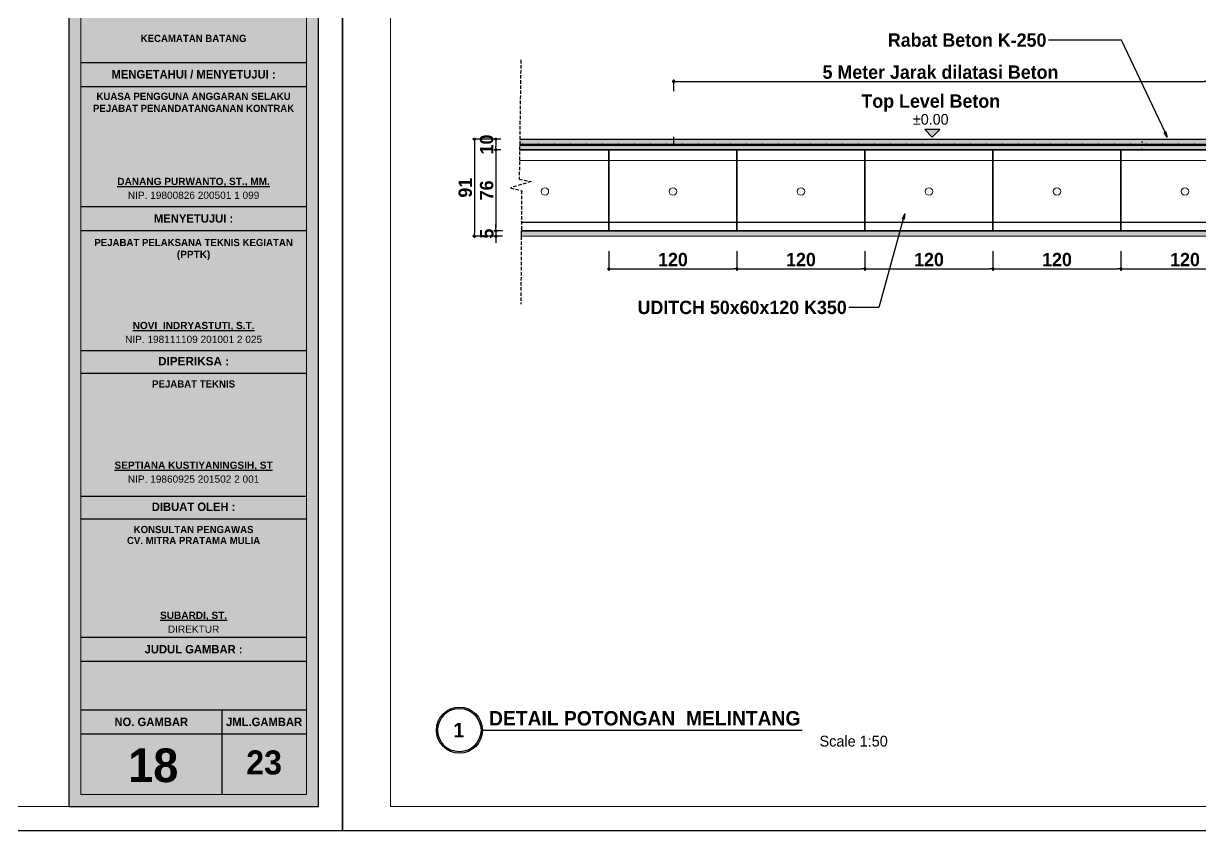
# Model space of a CAD drawing. Header units: centimetres. Extents: x -292707 to 138715, y -53922 to 66277.
# Drawn here: x 38876 to 39980, y -13009 to -12253 of the extents above; entities that cross this region are included whole.
import ezdxf
from ezdxf import colors
from ezdxf.entities.mleader import LeaderData, LeaderLine
from ezdxf.math import Vec2, Vec3

# ---------------------------------------------------------------- set-up
doc = ezdxf.new("R2010")
doc.units = ezdxf.units.CM
doc.linetypes.add('HIDDEN', pattern=[9.525, 6.35, -3.175])
for name, color, linetype in [('A-ALINE-1', 91, 'Continuous'), ('A-ALINE-3', 111, 'Continuous'), ('A-ALINE-4', 113, 'Continuous'), ('A-ALINE-7', 119, 'Continuous'), ('A-ANNOTATION', 144, 'Continuous'), ('A-DIM', 157, 'Continuous'), ('A-TEXT', 254, 'Continuous')]:
    doc.layers.add(name, color=color, linetype=linetype)
for name, color, linetype, lineweight, true_color in [('A-FILL-1', 250, 'Continuous', 0, 0x333333), ('A-FILL-2', 7, 'Continuous', 0, 0x4d4d4d), ('A-FILL-3', 7, 'Continuous', 0, 0x666666), ('A-FILL-7', 7, 'Continuous', 0, 0xcccccc)]:
    doc.layers.add(name, color=color, linetype=linetype, lineweight=lineweight, true_color=true_color)
doc.layers.add('A-SWING AREA', color=7, linetype='Continuous', lineweight=0, true_color=0xf7f7f7, transparency=0.2)
doc.styles.add('Scale 170', font='GOTHICB.TTF', dxfattribs={"height": 50})
doc.styles.add('Scale 50', font='GOTHICB.TTF', dxfattribs={"height": 12.5})
doc.styles.add('Scale 80', font='GOTHICB.TTF', dxfattribs={"height": 20})
doc.dimstyles.new('Scale 50', dxfattribs={"dimscale": 0, "dimtxt": 7.5, "dimasz": 3, "dimexe": 2, "dimexo": 2, "dimgap": 2, "dimtad": 1, "dimdec": 0, "dimtxsty": 'Scale 50', "dimblk": 'DOT', "dimcen": 2.5, "dimclrd": 256, "dimclre": 256, "dimclrt": 254, "dimadec": 0, "dimazin": 0, "dimtfac": 1, "dimtdec": 0, "dimtmove": 0, "dimatfit": 3, "dimldrblk": 'DOTSMALL', "dimfxl": 1, "dimtfillclr": 256, "dimlwd": -1, "dimlwe": -1, "dimarcsym": 0})

# ---------------------------------------------------------------- blocks, each defined once
blk = doc.blocks.new('jhgkjhkjhkjh')
at = {"layer": 'A-SWING AREA', "transparency": 33554457}
h = blk.add_hatch(color=256, dxfattribs=at)
h.dxf.hatch_style = 1
h.paths.add_polyline_path([(-933.61, 931.53), (-881.61, 931.53), (-881.61, 1218.53), (-933.61, 1218.53)])
at = {"layer": 'A-ALINE-1', "ltscale": 0.25}
blk.add_lwpolyline([(-933.61, 931.53), (-881.61, 931.53), (-881.61, 1218.53), (-933.61, 1218.53)], close=True, dxfattribs=at)
at = {"layer": 'A-ALINE-4', "ltscale": 0.25}
for points in [[(-931.11, 1086.44), (-884.11, 1086.44)], [(-931.11, 1081.44), (-884.11, 1081.44)], [(-931.11, 1056.44), (-884.11, 1056.44)], [(-931.11, 1051.44), (-884.11, 1051.44)], [(-931.11, 1026.44), (-884.11, 1026.44)], [(-931.11, 1021.72), (-884.11, 1021.72)], [(-931.11, 996.12), (-884.11, 996.12)], [(-931.11, 991.41), (-884.11, 991.41)], [(-931.11, 966.75), (-884.11, 966.75)], [(-931.11, 966.75), (-884.11, 966.75)], [(-931.11, 961.75), (-884.11, 961.75)], [(-931.11, 951.62), (-884.11, 951.62)], [(-901.74, 951.62), (-901.74, 934.03)], [(-931.11, 946.62), (-884.11, 946.62)]]:
    blk.add_lwpolyline(points, dxfattribs=at)
at = {"layer": 'A-FILL-1', "ltscale": 0.25}
blk.add_lwpolyline([(-1286.61, 931.53), (-933.61, 931.53), (-933.61, 1218.53), (-1286.61, 1218.53)], close=True, dxfattribs=at)
at = {"layer": 'A-FILL-1'}
blk.add_lwpolyline([(-931.11, 934.03), (-884.11, 934.03), (-884.11, 1216.03), (-931.11, 1216.03)], close=True, dxfattribs=at)
at = {"layer": 'Defpoints'}
blk.add_lwpolyline([(-1296.61, 926.53), (-876.61, 926.53), (-876.61, 1223.53), (-1296.61, 1223.53)], close=True, dxfattribs=at)
at = {"layer": 'A-TEXT', "ltscale": 0.25, "attachment_point": 5, "style": 'Scale 170'}
for s, width, insert, char_height in [('KECAMATAN BATANG', 47, (-907.61, 1091.44), 1.5), ('{\\fCentury Gothic|b1|i0|c0|p34;MENGETAHUI / MENYETUJUI :}', 47, (-907.61, 1083.94), 1.75), ('KUASA PENGGUNA ANGGARAN SELAKU PEJABAT PENANDATANGANAN KONTRAK', 47, (-907.61, 1078.12), 1.5), ('{\\fArial|b1|i0|c0|p34;\\LDANANG PURWANTO, ST., MM.}', 47, (-907.61, 1061.5), 1.5), ('{\\fArial|b0|i0|c0|p34;NIP. 19800826 200501 1 099}', 47, (-907.61, 1058.77), 1.5), ('{\\fCentury Gothic|b1|i0|c0|p34;MENYETUJUI :}', 47, (-907.61, 1053.94), 1.75), ('PEJABAT PELAKSANA TEKNIS KEGIATAN', 47, (-907.61, 1048.94), 1.5), ('{\\fArial|b1|i0|c0|p34;(PPTK)}', 47, (-907.61, 1046.25), 1.5), ('{\\fArial|b1|i0|c0|p34;\\LNOVI  INDRYASTUTI, S.T.}', 47, (-907.61, 1031.5), 1.5), ('{\\fArial|b0|i0|c0|p34;NIP. 198111109 201001 2 025}', 47, (-907.61, 1028.77), 1.5), ('{\\fArial|b1|i0|c0|p34;DIPERIKSA :}', 47, (-907.61, 1024.22), 1.75), ('PEJABAT TEKNIS', 47, (-907.61, 1019.49), 1.5), ('{\\fArial|b1|i0|c0|p34;\\LSEPTIANA KUSTIYANINGSIH, ST}', 47, (-907.61, 1002.41), 1.5), ('{\\fArial|b0|i0|c0|p34;NIP. 19860925 201502 2 001}', 47, (-907.61, 999.68), 1.5), ('DIBUAT OLEH :', 47, (-907.61, 993.91), 1.75), ('KONSULTAN PENGAWAS', 47, (-907.61, 989.18), 1.5), ('CV. MITRA PRATAMA MULIA', 47, (-907.61, 986.89), 1.5), ('{\\fArial|b1|i0|c0|p34;\\LSUBARDI, ST.}', 47, (-907.61, 971.16), 1.5), ('{\\fArial|b0|i0|c0|p34;DIREKTUR}', 47, (-907.61, 968.43), 1.5), ('{\\fCentury Gothic|b1|i0|c0|p34;JUDUL GAMBAR :}', 47, (-907.61, 964.25), 1.75), ('{\\fCentury Gothic|b1|i0|c0|p34;NO. GAMBAR}', 29.375, (-916.42, 949.12), 1.75), ('{\\fCentury Gothic|b1|i0|c0|p34;JML.GAMBAR}', 29.375, (-892.92, 949.12), 1.75), ('23', 47, (-892.92, 940.65), 5)]:
    blk.add_mtext_dynamic_manual_height_columns(s, width=width, gutter_width=105, heights=[0], dxfattribs=dict(at, insert=insert, char_height=char_height))
blk = doc.blocks.new('A$Cee8faf8f')
at = {"layer": 'A-FILL-7'}
h = blk.add_hatch(color=256, dxfattribs=at)
h.dxf.hatch_style = 1
edge = h.paths.add_edge_path()
edge.add_arc((0.6, 0.6), 0.6, 0, 360)
at = {"layer": 'A-FILL-1', "ltscale": 0.25}
blk.add_circle((0.6, 0.6), 0.6, dxfattribs=at)
blk = doc.blocks.new('GFDFGGFDG')
at = {"ltscale": 0.25}
blk.add_lwpolyline([(14867.5, -12200.6), (14987.5, -12200.6), (14987.5, -12276.6), (14867.5, -12276.6)], close=True, dxfattribs=at)
at = {"layer": 'A-ALINE-3', "ltscale": 0.25}
blk.add_lwpolyline([(14867.5, -12276.6), (14987.5, -12276.6), (14987.5, -12268.6), (14867.5, -12268.6)], close=True, dxfattribs=at)
at = {"layer": 'A-FILL-2'}
for p, q in [((14867.5, -12200.6), (14870.5, -12200.6)), ((14867.5, -12210.6), (14867.5, -12200.6)), ((14896, -12200.6), (14870.5, -12200.6)), ((14899, -12200.6), (14896, -12200.6)), ((14924.5, -12200.6), (14899, -12200.6)), ((14924.5, -12200.6), (14927.5, -12200.6)), ((14927.5, -12200.6), (14930.5, -12200.6)), ((14956, -12200.6), (14930.5, -12200.6)), ((14959, -12200.6), (14956, -12200.6)), ((14984.5, -12200.6), (14959, -12200.6)), ((14984.5, -12200.6), (14987.5, -12200.6)), ((14987.5, -12200.6), (14987.5, -12210.6)), ((14867.5, -12210.6), (14870.5, -12210.6)), ((14867.5, -12210.6), (14867.5, -12260.6)), ((14870.5, -12210.6), (14896, -12210.6)), ((14899, -12210.6), (14896, -12210.6)), ((14899, -12210.6), (14924.5, -12210.6)), ((14924.5, -12210.6), (14927.5, -12210.6)), ((14927.5, -12210.6), (14930.5, -12210.6)), ((14930.5, -12210.6), (14956, -12210.6)), ((14959, -12210.6), (14956, -12210.6)), ((14959, -12210.6), (14984.5, -12210.6)), ((14984.5, -12210.6), (14987.5, -12210.6)), ((14987.5, -12210.6), (14987.5, -12260.6)), ((14867.5, -12268.6), (14867.5, -12260.6)), ((14987.5, -12268.6), (14987.5, -12260.6)), ((14867.5, -12268.6), (14867.5, -12269.6)), ((14924, -12268.6), (14867.5, -12268.6)), ((14867.5, -12269.6), (14867.5, -12276.6)), ((14867.5, -12276.6), (14987.5, -12276.6)), ((14924, -12268.6), (14931, -12268.6)), ((14987.5, -12268.6), (14931, -12268.6)), ((14987.5, -12269.6), (14987.5, -12268.6)), ((14987.5, -12269.6), (14987.5, -12276.6))]:
    blk.add_line(p, q, dxfattribs=at)
at = {"layer": 'A-FILL-2', "ltscale": 0.25}
blk.add_circle((14927.5, -12239.6), 3.5, dxfattribs=at)
blk = doc.blocks.new('*U587')
at = {"layer": 'A-ANNOTATION'}
h = blk.add_hatch(color=256, dxfattribs=at)
h.dxf.hatch_style = 1
h.paths.add_polyline_path([(62379.6, 26197.9, 1), (62443.6, 26197.9, 1)])
h.paths.add_polyline_path([(62441.6, 26197.9, -1), (62381.6, 26197.9, -1)], flags=16)
blk.add_lwpolyline([(62443.6, 26197.9), (62887.8, 26197.9)], dxfattribs=at)
for radius in [32, 30]:
    blk.add_circle((62411.6, 26197.9), radius, dxfattribs=at)
blk = doc.blocks.new('_Dot')
at = {"color": 0, "linetype": 'ByBlock', "lineweight": -2}
blk.add_line((-0.5, 0), (-1, 0), dxfattribs=at)
at = {"color": 0, "linetype": 'ByBlock', "const_width": 0.5}
blk.add_lwpolyline([(-0.25, 0, 1), (0.25, 0, 1)], format="xyb", close=True, dxfattribs=at)
blk = doc.blocks.new('*D1049')
at = {"layer": 'A-DIM', "ltscale": 0.25, "transparency": 16777216}
for p, q in [((39425.1, -12466), (39425.1, -12484.5)), ((39545.1, -12466), (39545.1, -12484.5)), ((39428.1, -12482.5), (39542.1, -12482.5))]:
    blk.add_line(p, q, dxfattribs=at)
at = {"layer": 'Defpoints', "color": 0, "ltscale": 0.25, "transparency": 16777216}
for p in [(39425.1, -12464), (39545.1, -12464), (39545.1, -12482.5)]:
    blk.add_point(p, dxfattribs=at)
at = {"layer": 'A-DIM', "ltscale": 0.25, "transparency": 16777216, "xscale": 3, "yscale": 3, "zscale": 3, "rotation": 180}
blk.add_blockref('_Dot', (39425.1, -12482.5), dxfattribs=at)
at = {"layer": 'A-DIM', "ltscale": 0.25, "transparency": 16777216, "xscale": 3, "yscale": 3, "zscale": 3}
blk.add_blockref('_Dot', (39545.1, -12482.5), dxfattribs=at)
at = {"layer": 'A-DIM', "color": 254, "ltscale": 0.25, "transparency": 16777216, "insert": (39485.1, -12473.9), "char_height": 12.5, "attachment_point": 5, "style": 'Scale 50'}
blk.add_mtext('120', dxfattribs=at)
blk = doc.blocks.new('_DotSmall')
at = {"color": 0, "linetype": 'ByBlock', "const_width": 0.5}
blk.add_lwpolyline([(-0.0625, 0, 1), (0.0625, 0, 1)], format="xyb", close=True, dxfattribs=at)
blk = doc.blocks.new('*D1050')
at = {"layer": 'A-DIM', "ltscale": 5, "transparency": 16777216}
for p, q in [((39545.1, -12466), (39545.1, -12484.5)), ((39665.1, -12466), (39665.1, -12484.5)), ((39548.1, -12482.5), (39662.1, -12482.5))]:
    blk.add_line(p, q, dxfattribs=at)
at = {"layer": 'Defpoints', "color": 0, "ltscale": 5, "transparency": 16777216}
for p in [(39545.1, -12464), (39665.1, -12464), (39665.1, -12482.5)]:
    blk.add_point(p, dxfattribs=at)
at = {"layer": 'A-DIM', "ltscale": 5, "transparency": 16777216, "xscale": 3, "yscale": 3, "zscale": 3, "rotation": 180}
blk.add_blockref('_Dot', (39545.1, -12482.5), dxfattribs=at)
at = {"layer": 'A-DIM', "ltscale": 5, "transparency": 16777216, "xscale": 3, "yscale": 3, "zscale": 3}
blk.add_blockref('_Dot', (39665.1, -12482.5), dxfattribs=at)
at = {"layer": 'A-DIM', "color": 254, "ltscale": 5, "transparency": 16777216, "insert": (39605.1, -12473.9), "char_height": 12.5, "attachment_point": 5, "style": 'Scale 50'}
blk.add_mtext('120', dxfattribs=at)
blk = doc.blocks.new('*D1055')
at = {"layer": 'A-DIM', "ltscale": 5, "transparency": 16777216}
for p, q in [((39665.1, -12466), (39665.1, -12484.5)), ((39785.1, -12466), (39785.1, -12484.5)), ((39668.1, -12482.5), (39782.1, -12482.5))]:
    blk.add_line(p, q, dxfattribs=at)
at = {"layer": 'Defpoints', "color": 0, "ltscale": 5, "transparency": 16777216}
for p in [(39665.1, -12464), (39785.1, -12464), (39785.1, -12482.5)]:
    blk.add_point(p, dxfattribs=at)
at = {"layer": 'A-DIM', "ltscale": 5, "transparency": 16777216, "xscale": 3, "yscale": 3, "zscale": 3, "rotation": 180}
blk.add_blockref('_Dot', (39665.1, -12482.5), dxfattribs=at)
at = {"layer": 'A-DIM', "ltscale": 5, "transparency": 16777216, "xscale": 3, "yscale": 3, "zscale": 3}
blk.add_blockref('_Dot', (39785.1, -12482.5), dxfattribs=at)
at = {"layer": 'A-DIM', "color": 254, "ltscale": 5, "transparency": 16777216, "insert": (39725.1, -12473.9), "char_height": 12.5, "attachment_point": 5, "style": 'Scale 50'}
blk.add_mtext('120', dxfattribs=at)
blk = doc.blocks.new('*D1056')
at = {"layer": 'A-DIM', "ltscale": 5, "transparency": 16777216}
for p, q in [((39785.1, -12466), (39785.1, -12484.5)), ((39905.1, -12466), (39905.1, -12484.5)), ((39788.1, -12482.5), (39902.1, -12482.5))]:
    blk.add_line(p, q, dxfattribs=at)
at = {"layer": 'Defpoints', "color": 0, "ltscale": 5, "transparency": 16777216}
for p in [(39785.1, -12464), (39905.1, -12464), (39905.1, -12482.5)]:
    blk.add_point(p, dxfattribs=at)
at = {"layer": 'A-DIM', "ltscale": 5, "transparency": 16777216, "xscale": 3, "yscale": 3, "zscale": 3, "rotation": 180}
blk.add_blockref('_Dot', (39785.1, -12482.5), dxfattribs=at)
at = {"layer": 'A-DIM', "ltscale": 5, "transparency": 16777216, "xscale": 3, "yscale": 3, "zscale": 3}
blk.add_blockref('_Dot', (39905.1, -12482.5), dxfattribs=at)
at = {"layer": 'A-DIM', "color": 254, "ltscale": 5, "transparency": 16777216, "insert": (39845.1, -12473.9), "char_height": 12.5, "attachment_point": 5, "style": 'Scale 50'}
blk.add_mtext('120', dxfattribs=at)
blk = doc.blocks.new('*D1057')
at = {"layer": 'A-DIM', "ltscale": 5, "transparency": 16777216}
for p, q in [((39905.1, -12466), (39905.1, -12484.5)), ((40025.1, -12466), (40025.1, -12484.5)), ((39908.1, -12482.5), (40022.1, -12482.5))]:
    blk.add_line(p, q, dxfattribs=at)
at = {"layer": 'Defpoints', "color": 0, "ltscale": 5, "transparency": 16777216}
for p in [(39905.1, -12464), (40025.1, -12464), (40025.1, -12482.5)]:
    blk.add_point(p, dxfattribs=at)
at = {"layer": 'A-DIM', "ltscale": 5, "transparency": 16777216, "xscale": 3, "yscale": 3, "zscale": 3, "rotation": 180}
blk.add_blockref('_Dot', (39905.1, -12482.5), dxfattribs=at)
at = {"layer": 'A-DIM', "ltscale": 5, "transparency": 16777216, "xscale": 3, "yscale": 3, "zscale": 3}
blk.add_blockref('_Dot', (40025.1, -12482.5), dxfattribs=at)
at = {"layer": 'A-DIM', "color": 254, "ltscale": 5, "transparency": 16777216, "insert": (39965.1, -12473.9), "char_height": 12.5, "attachment_point": 5, "style": 'Scale 50'}
blk.add_mtext('120', dxfattribs=at)
blk = doc.blocks.new('*D1063')
at = {"layer": 'A-DIM', "ltscale": 5, "transparency": 16777216}
for p, q in [((39485.8, -12315.9), (39485.8, -12305)), ((39488.8, -12307), (39983, -12307)), ((39986, -12315.9), (39986, -12305))]:
    blk.add_line(p, q, dxfattribs=at)
at = {"layer": 'Defpoints', "color": 0, "ltscale": 5, "transparency": 16777216}
for p in [(39986, -12307), (39485.8, -12317.9), (39986, -12317.9)]:
    blk.add_point(p, dxfattribs=at)
at = {"layer": 'A-DIM', "ltscale": 5, "transparency": 16777216, "xscale": 3, "yscale": 3, "zscale": 3, "rotation": 180}
blk.add_blockref('_Dot', (39485.8, -12307), dxfattribs=at)
at = {"layer": 'A-DIM', "ltscale": 5, "transparency": 16777216, "xscale": 3, "yscale": 3, "zscale": 3}
blk.add_blockref('_Dot', (39986, -12307), dxfattribs=at)
at = {"layer": 'A-DIM', "color": 254, "ltscale": 5, "transparency": 16777216, "insert": (39735.9, -12298.3), "char_height": 12.5, "width": 259.105, "attachment_point": 5, "style": 'Scale 50'}
blk.add_mtext('5 Meter Jarak dilatasi Beton', dxfattribs=at)
blk = doc.blocks.new('A$Cb77c0ee4')
at = {"layer": 'A-ANNOTATION'}
h = blk.add_hatch(color=256, dxfattribs=at)
h.dxf.hatch_style = 1
h.paths.add_polyline_path([(3, 1.5), (0, 1.5), (1.5, 0)])
edge = h.paths.add_edge_path(flags=17)
edge.add_line((3, 1.5), (0, 1.5))
for points in [[(3, 1.5), (0, 1.5)], [(3, 1.5), (0, 1.5), (1.5, 0), (3, 1.5)]]:
    blk.add_lwpolyline(points, dxfattribs=at)
blk = doc.blocks.new('_Closed')
at = {"color": 0, "linetype": 'ByBlock', "lineweight": -2}
for p, q in [((-1, 0.17), (0, 0)), ((-1, 0.17), (-1, -0.17)), ((0, 0), (-1, -0.17)), ((0, 0), (-1, 0))]:
    blk.add_line(p, q, dxfattribs=at)
blk = doc.blocks.new('*D1051')
at = {"layer": 'A-DIM', "ltscale": 5, "transparency": 16777216}
for p, q in [((39323.9, -12361), (39317.1, -12361)), ((39319.1, -12364), (39319.1, -12368)), ((39323.7, -12371), (39317.1, -12371))]:
    blk.add_line(p, q, dxfattribs=at)
at = {"layer": 'Defpoints', "color": 0, "ltscale": 5, "transparency": 16777216}
for p in [(39325.9, -12361), (39319.1, -12371), (39325.7, -12371)]:
    blk.add_point(p, dxfattribs=at)
at = {"layer": 'A-DIM', "ltscale": 5, "transparency": 16777216, "xscale": 3, "yscale": 3, "zscale": 3}
for p, rotation in [((39319.1, -12361), 90), ((39319.1, -12371), 270)]:
    blk.add_blockref('_Dot', p, dxfattribs=dict(at, rotation=rotation))
at = {"layer": 'A-DIM', "color": 254, "ltscale": 5, "transparency": 16777216, "insert": (39310.5, -12366), "char_height": 12.5, "attachment_point": 5, "rotation": 90, "style": 'Scale 50'}
blk.add_mtext('10', dxfattribs=at)
blk = doc.blocks.new('*D1052')
at = {"layer": 'A-DIM', "ltscale": 5, "transparency": 16777216}
for p, q in [((39323.7, -12371), (39317.1, -12371)), ((39319.1, -12374), (39319.1, -12444)), ((39325.4, -12447), (39317.1, -12447))]:
    blk.add_line(p, q, dxfattribs=at)
at = {"layer": 'Defpoints', "color": 0, "ltscale": 5, "transparency": 16777216}
for p in [(39325.7, -12371), (39319.1, -12447), (39327.4, -12447)]:
    blk.add_point(p, dxfattribs=at)
at = {"layer": 'A-DIM', "ltscale": 5, "transparency": 16777216, "xscale": 3, "yscale": 3, "zscale": 3}
for p, rotation in [((39319.1, -12371), 90), ((39319.1, -12447), 270)]:
    blk.add_blockref('_Dot', p, dxfattribs=dict(at, rotation=rotation))
at = {"layer": 'A-DIM', "color": 254, "ltscale": 5, "transparency": 16777216, "insert": (39310.5, -12409), "char_height": 12.5, "attachment_point": 5, "rotation": 90, "style": 'Scale 50'}
blk.add_mtext('76', dxfattribs=at)
blk = doc.blocks.new('*D1053')
at = {"layer": 'A-DIM', "ltscale": 5, "transparency": 16777216}
for p, q in [((39319.1, -12444), (39319.1, -12441)), ((39325.4, -12447), (39317.1, -12447)), ((39325.4, -12452), (39317.1, -12452)), ((39319.1, -12447), (39319.1, -12452)), ((39319.1, -12455), (39319.1, -12458))]:
    blk.add_line(p, q, dxfattribs=at)
at = {"layer": 'Defpoints', "color": 0, "ltscale": 5, "transparency": 16777216}
for p in [(39319.1, -12452), (39327.4, -12447), (39327.4, -12452)]:
    blk.add_point(p, dxfattribs=at)
at = {"layer": 'A-DIM', "ltscale": 5, "transparency": 16777216, "xscale": 3, "yscale": 3, "zscale": 3}
for p, rotation in [((39319.1, -12447), 270), ((39319.1, -12452), 90)]:
    blk.add_blockref('_Dot', p, dxfattribs=dict(at, rotation=rotation))
at = {"layer": 'A-DIM', "color": 254, "ltscale": 5, "transparency": 16777216, "insert": (39310.7, -12449.5), "char_height": 12.5, "attachment_point": 5, "rotation": 90, "style": 'Scale 50'}
blk.add_mtext('5', dxfattribs=at)
blk = doc.blocks.new('*D1054')
at = {"layer": 'A-DIM', "ltscale": 5, "transparency": 16777216}
for p, q in [((39323.9, -12361), (39297.1, -12361)), ((39299.1, -12364), (39299.1, -12449)), ((39323.9, -12452), (39297.1, -12452))]:
    blk.add_line(p, q, dxfattribs=at)
at = {"layer": 'Defpoints', "color": 0, "ltscale": 5, "transparency": 16777216}
for p in [(39325.9, -12361), (39299.1, -12452), (39325.9, -12452)]:
    blk.add_point(p, dxfattribs=at)
at = {"layer": 'A-DIM', "ltscale": 5, "transparency": 16777216, "xscale": 3, "yscale": 3, "zscale": 3}
for p, rotation in [((39299.1, -12361), 90), ((39299.1, -12452), 270)]:
    blk.add_blockref('_Dot', p, dxfattribs=dict(at, rotation=rotation))
at = {"layer": 'A-DIM', "color": 254, "ltscale": 5, "transparency": 16777216, "insert": (39290.5, -12406.5), "char_height": 12.5, "attachment_point": 5, "rotation": 90, "style": 'Scale 50'}
blk.add_mtext('91', dxfattribs=at)

msp = doc.modelspace()

# ---------------------------------------------------------------- hatches: boundary and pattern name
at = {"ltscale": 5}
h = msp.add_hatch(dxfattribs=at)
h.set_pattern_fill('ANGLE', color=256)
h.set_pattern_definition([(0, (24392.428, -2e-11), (0, 6.985), [5.08, -1.905]), (90, (24392.428, -2e-11), (-6.985, 4e-16), [5.08, -1.905])])
h.paths.add_polyline_path([(39925.1, -12371), (39925.6, -12371), (39925.6, -12359), (39925.1, -12359)])
at = {"layer": 'A-FILL-2'}
h = msp.add_hatch(color=256, dxfattribs=at)
h.dxf.hatch_style = 1
h.paths.add_polyline_path([(39485.5, -12365), (39486, -12365), (39486, -12359), (39485.5, -12359)])
at = {"layer": 'A-FILL-3', "ltscale": 0.25}
h = msp.add_hatch(dxfattribs=at)
h.set_pattern_fill('AR-CONC', color=256, scale=0.09)
h.set_pattern_definition([(50, (-10414.906, 28055.769), (16.3966202, -1.4345177), [1.7145, -18.8595]), (355, (-10414.906, 28055.77), (-3.171908, 17.195116), [1.3716, -15.0876526]), (100.451445, (-10413.54, 28055.65), (13.2247122, 15.7605977), [1.457101, -16.028122]), (46.1842, (-10414.906, 28060.341), (24.3971137, -3.7838095), [2.57175, -28.28925]), (96.635558, (-10412.873, 28060.026), (21.366372, 22.268351), [2.185652, -24.042205]), (351.18415, (-10414.906, 28060.34), (21.366372, 22.268351), [2.057397, -22.631376]), (21, (-10412.62, 28059.198), (13.6452952, -9.2038678), [1.7145, -18.8595]), (326, (-10412.62, 28059.198), (5.5621826, 16.576917), [1.3716, -15.0876]), (71.451445, (-10411.483, 28058.431), (19.2074777, 7.3730492), [1.457101, -16.0280944]), (37.5, (-10414.906, 28055.769), (0.2779743, 7.6099535), [0, -14.90472, 0, -15.3162, 0, -15.14475]), (7.5, (-10414.906, 28055.769), (6.0137696, 9.0162517), [0, -8.73252, 0, -14.56182, 0, -5.77215]), (327.5, (-10420.004, 28055.769), (12.20315357, -0.51558696), [0, -5.715, 0, -17.8308, 0, -23.6601]), (317.5, (-10422.29, 28055.769), (13.3316263, 2.2883842), [0, -7.4295, 0, -11.84148, 0, -16.8021])])
h.paths.add_polyline_path([(40713.2, -12371), (40713.4, -12361), (39341.5, -12361), (39341.4, -12371)])
at = {"layer": 'A-FILL-7'}
h = msp.add_hatch(color=256, dxfattribs=at)
h.dxf.hatch_style = 1
h.paths.add_polyline_path([(40713.3, -12366.5), (40713.3, -12366), (39341.4, -12366), (39341.4, -12366.6)])

# ---------------------------------------------------------------- linework, layer by layer
at = {"ltscale": 0.25}
msp.add_lwpolyline([(39341.4, -12371), (39425.1, -12371), (39425.1, -12447), (39343, -12447)], dxfattribs=at)
at = {"layer": 'A-ALINE-3', "ltscale": 0.25}
msp.add_lwpolyline([(39343, -12447), (39425.1, -12447), (39425.1, -12439), (39343.1, -12439)], dxfattribs=at)
at = {"layer": 'A-ALINE-7', "ltscale": 5}
msp.add_lwpolyline([(39485.5, -12365), (39486, -12365), (39486, -12359), (39485.5, -12359)], close=True, dxfattribs=at)
at = {"layer": 'A-FILL-2'}
for p, q in [((39362.1, -12371), (39341.4, -12371)), ((39362.1, -12371), (39365.1, -12371)), ((39365.1, -12371), (39368.1, -12371)), ((39393.6, -12371), (39368.1, -12371)), ((39396.6, -12371), (39393.6, -12371)), ((39422.1, -12371), (39396.6, -12371)), ((39422.1, -12371), (39425.1, -12371)), ((39425.1, -12371), (39425.1, -12381)), ((39341.2, -12381), (39362.1, -12381)), ((39362.1, -12381), (39365.1, -12381)), ((39365.1, -12381), (39368.1, -12381)), ((39368.1, -12381), (39393.6, -12381)), ((39396.6, -12381), (39393.6, -12381)), ((39396.6, -12381), (39422.1, -12381)), ((39422.1, -12381), (39425.1, -12381)), ((39425.1, -12381), (39425.1, -12431)), ((39425.1, -12439), (39425.1, -12431)), ((39361.6, -12439), (39343.1, -12439)), ((39361.6, -12439), (39368.6, -12439)), ((39425.1, -12439), (39368.6, -12439)), ((39425.1, -12440), (39425.1, -12439)), ((39425.1, -12440), (39425.1, -12447)), ((39343, -12447), (39425.1, -12447))]:
    msp.add_line(p, q, dxfattribs=at)
at = {"layer": 'A-FILL-2', "ltscale": 0.25}
msp.add_circle((39365.1, -12410), 3.5, dxfattribs=at)
at = {"layer": 'A-TEXT', "linetype": 'HIDDEN', "ltscale": 0.5}
msp.add_lwpolyline([(39342.5, -12286.8), (39341, -12398.6), (39352.1, -12400.7), (39332.9, -12406.6), (39343.3, -12409.3), (39342.5, -12515.5)], dxfattribs=at)
at = {"layer": 'A-TEXT', "ltscale": 0.25}
for points in [[(40713.3, -12366), (39341.4, -12366)], [(39341.4, -12366.6), (40713.3, -12366.5)], [(39341.5, -12361), (40713.4, -12361)], [(40713.2, -12370.9), (39341.4, -12371)], [(40713.2, -12370.9), (39341.4, -12371)]]:
    msp.add_lwpolyline(points, dxfattribs=at)

# ---------------------------------------------------------------- block references
at = {"ltscale": 0.25, "xscale": 4.711602529588466, "yscale": 4.711602529588466, "zscale": 4.711602529588466}
msp.add_blockref('A$Cb77c0ee4', (39721.1, -12359), dxfattribs=at)
for p in [(24557.6, -170.4), (24677.6, -170.4), (24797.6, -170.4), (24917.6, -170.4), (25037.6, -170.4)]:
    msp.add_blockref('GFDFGGFDG', p)
at = {"layer": 'A-ALINE-7', "ltscale": 0.25, "xscale": 0.4999999999995392, "yscale": 0.4999999999995392, "zscale": 0.4999999999995392}
for p in [(39343.8, -12366), (39358.8, -12366), (39373.8, -12366), (39388.8, -12366), (39403.8, -12366), (39418.8, -12366), (39433.8, -12366), (39448.8, -12366), (39463.8, -12366), (39478.8, -12366), (39493.8, -12366), (39508.8, -12366), (39523.8, -12366), (39538.8, -12366), (39553.8, -12366), (39568.8, -12366), (39583.8, -12366), (39598.8, -12366), (39613.8, -12366), (39628.8, -12366), (39643.8, -12366), (39658.8, -12366), (39673.8, -12366), (39688.8, -12366), (39703.8, -12366), (39718.8, -12366), (39733.8, -12366), (39748.8, -12366), (39763.8, -12366), (39778.8, -12366), (39793.8, -12366), (39808.8, -12366), (39823.8, -12366), (39838.8, -12366), (39853.8, -12366), (39868.8, -12366), (39883.8, -12366), (39898.8, -12366), (39913.8, -12366), (39928.8, -12366), (39943.8, -12366), (39958.8, -12366), (39973.8, -12366)]:
    msp.add_blockref('A$Cee8faf8f', p, dxfattribs=at)
at = {"layer": 'A-TEXT'}
for name, p, xscale, yscale, zscale in [('jhgkjhkjhkjh', (43120, -17178.1), 4.5, 4.5, 4.5), ('jhgkjhkjhkjh', (45010, -17178.1), 4.5, 4.5, 4.5), ('*U587', (-2842.9, -30598.3), 0.6749999999999999, 0.6749999999999999, 0.6749999999999999)]:
    msp.add_blockref(name, p, dxfattribs=dict(at, xscale=xscale, yscale=yscale, zscale=zscale))

# ---------------------------------------------------------------- texts
at = {"ltscale": 0.25, "attachment_point": 5, "style": 'Scale 50'}
for s, insert, char_height in [('Top Level Beton', (39726.8, -12327.2), 12.5), ('{\\fCentury Gothic|b0|i0|c0|p34;%%P0.00}', (39726.8, -12342.5), 10)]:
    msp.add_mtext_dynamic_manual_height_columns(s, width=146.541, gutter_width=62.5, heights=[0], dxfattribs=dict(at, insert=insert, char_height=char_height))
at = {"layer": 'A-TEXT', "ltscale": 0.25}
for s, width, gutter_width, insert, char_height, attachment_point, style in [('DETAIL POTONGAN  MELINTANG', 425.871, 50.6, (39604.6, -12903.7), 13.5, 6, 'Scale 80'), ('1', 41.85, 50.6, (39284.3, -12914.7), 13.5, 5, 'Scale 80'), ('{\\fCentury Gothic|b0|i0|c0|p34;Scale 1:50}', 366.088, 50.6, (39686.5, -12925.1), 10.125, 6, 'Scale 80'), ('18', 132.188, 472.5, (38998, -12947.9), 31.5, 5, 'Scale 170')]:
    msp.add_mtext_dynamic_manual_height_columns(s, width=width, gutter_width=gutter_width, heights=[0], dxfattribs=dict(at, insert=insert, char_height=char_height, attachment_point=attachment_point, style=style))

# ---------------------------------------------------------------- dimensions: what is measured, and where the dimension line sits
at = {"layer": 'A-DIM', "ltscale": 5}
dim = msp.add_linear_dim(base=(39986, -12307), p1=(39485.8, -12317.9), p2=(39986, -12317.9), text='5 Meter Jarak dilatasi Beton', dimstyle='Scale 50', override={"dimscale": 1}, dxfattribs=at)
dim.commit()
dim.dimension.update_dxf_attribs({"geometry": '*D1063', "text_midpoint": (39735.9, -12298.3)})
for base, p1, p2, override, picture, middle in [((39299.1, -12452), (39325.9, -12361), (39325.9, -12452), {"dimscale": 1}, '*D1054', (39290.5, -12406.5)), ((39319.1, -12447), (39325.7, -12371), (39327.4, -12447), {"dimscale": 1, "dimtmove": 1}, '*D1052', (39310.5, -12409))]:
    dim = msp.add_linear_dim(base=base, p1=p1, p2=p2, angle=90, dimstyle='Scale 50', override=override, dxfattribs=at)
    dim.commit()
    dim.dimension.update_dxf_attribs({"geometry": picture, "text_midpoint": middle})
for base, p1, p2, override, picture, middle in [((39319.1, -12371), (39325.9, -12361), (39325.7, -12371), {"dimscale": 1}, '*D1051', (39319.1, -12366)), ((39319.1, -12452), (39327.4, -12447), (39327.4, -12452), {"dimscale": 1, "dimtmove": 1}, '*D1053', (39319.1, -12449.5))]:
    dim = msp.add_linear_dim(base=base, p1=p1, p2=p2, angle=90, dimstyle='Scale 50', override=override, dxfattribs=at)
    dim.commit()
    dim.dimension.update_dxf_attribs({"geometry": picture, "text_midpoint": middle, "dimtype": 160})
at = {"layer": 'A-DIM', "ltscale": 0.25}
dim = msp.add_linear_dim(base=(39545.1, -12482.5), p1=(39425.1, -12464), p2=(39545.1, -12464), dimstyle='Scale 50', override={"dimscale": 1}, dxfattribs=at)
dim.commit()
dim.dimension.update_dxf_attribs({"geometry": '*D1049', "text_midpoint": (39485.1, -12473.9)})
at = {"layer": 'A-DIM', "ltscale": 5}
for base, p1, p2, picture, middle in [((39665.1, -12482.5), (39545.1, -12464), (39665.1, -12464), '*D1050', (39605.1, -12473.9)), ((39785.1, -12482.5), (39665.1, -12464), (39785.1, -12464), '*D1055', (39725.1, -12473.9)), ((39905.1, -12482.5), (39785.1, -12464), (39905.1, -12464), '*D1056', (39845.1, -12473.9)), ((40025.1, -12482.5), (39905.1, -12464), (40025.1, -12464), '*D1057', (39965.1, -12473.9))]:
    dim = msp.add_linear_dim(base=base, p1=p1, p2=p2, dimstyle='Scale 50', override={"dimscale": 1, "dimtmove": 1}, dxfattribs=at)
    dim.commit()
    dim.dimension.update_dxf_attribs({"geometry": picture, "text_midpoint": middle})

# ---------------------------------------------------------------- leaders
at = {"ltscale": 0.25}
ml = msp.add_multileader_mtext('Standard', dxfattribs=at)
ml.set_content('Rabat Beton K-250', color=254, style='Scale 50')
ml.set_leader_properties(color=256, linetype='ByLayer', lineweight=-1)
ml.set_arrow_properties(name='CLOSED')
ml.build(insert=Vec2(0, 0))
ml.multileader.update_dxf_attribs({"dogleg_length": 29.3, "arrow_head_size": 5})
ctx = ml.context
ctx.base_point, ctx.char_height, ctx.arrow_head_size, ctx.plane_origin = Vec3(39680.4, -12268.3), 12.5, 5, Vec3(39948.5, -12359)
ctx.text_align_type = 2
notes = []
notes.append((ctx, [(0, (1, 1, 0), (39905.7, -12268.3), (-1, 0), 68.5, [(0, [(39948.5, -12359)], 0, [])])]))
ctx.mtext.insert, ctx.mtext.alignment, ctx.mtext.flow_direction = Vec3(39835.2, -12261.9), 3, 5
ml = msp.add_multileader_mtext('Standard', dxfattribs=at)
ml.set_content('UDITCH 50x60x120 K350', color=254, style='Scale 50')
ml.set_leader_properties(color=256, linetype='ByLayer', lineweight=-1)
ml.set_arrow_properties(name='CLOSED')
ml.build(insert=Vec2(0, 0))
ml.multileader.update_dxf_attribs({"dogleg_length": 29.3, "arrow_head_size": 5})
ctx = ml.context
ctx.base_point, ctx.char_height, ctx.arrow_head_size, ctx.plane_origin = Vec3(39449.4, -12518.8), 12.5, 5, Vec3(39702.4, -12446.9)
ctx.text_align_type = 2
notes.append((ctx, [(0, (1, 1, 0), (39678.2, -12518.8), (-1, 0), 28.2, [(0, [(39702.4, -12431)], 0, [])])]))
ctx.mtext.insert, ctx.mtext.alignment, ctx.mtext.flow_direction = Vec3(39648, -12512.4), 3, 5
for ctx, leaders in notes:
    for number, flags, end, landing, length, lines in leaders:
        leader = LeaderData()
        leader.index, (leader.has_last_leader_line, leader.has_dogleg_vector, leader.attachment_direction) = number, flags
        leader.last_leader_point, leader.dogleg_vector, leader.dogleg_length = Vec3(end), Vec3(landing), length
        for number, points, colour, breaks in lines:
            line = LeaderLine()
            line.index, line.vertices, line.color, line.breaks = number, Vec3.list(points), colors.encode_raw_color(colour), breaks
            leader.lines.append(line)
        ctx.leaders.append(leader)

# ---------------------------------------------------------------- next in the draw order: wipeouts: each hides what was drawn before it
msp.add_wipeout([(39343, -12447), (39343, -12452), (39407, -12452), (39407, -12447), (39343, -12447), (39343, -12452)])

# ---------------------------------------------------------------- next in the draw order: hatches: boundary and pattern name
h = msp.add_hatch()
h.set_pattern_fill('AR-SAND', color=256, scale=0.05)
h.set_pattern_definition([(37.5, (24570, -2e-11), (-0.08000156, 2.44706619), [0, -1.9304, 0, -2.159, 0, -2.06375]), (7.5, (24570, -2e-11), (2.2476164, 3.5841255), [0, -1.0414, 0, -1.7399, 0, -0.66675]), (327.5, (24568.438, -2e-11), (3.95496185, 0.00718592), [0, -0.635, 0, -2.286, 0, -2.9845]), (317.5, (24568.438, -2e-11), (3.81778226, 1.1146466), [0, -0.3175, 0, -1.4986, 0, -1.7145])])
h.paths.add_polyline_path([(39345.8, -12447), (39404.3, -12447), (39407, -12447), (40714.9, -12447), (40714.9, -12452.1), (39343, -12452), (39343, -12447)])

# ---------------------------------------------------------------- next in the draw order: linework, layer by layer
at = {"layer": 'A-ALINE-4', "ltscale": 0.25}
msp.add_lwpolyline([(39345.8, -12447), (39404.3, -12447), (39407, -12447), (40714.9, -12447), (40714.9, -12452.1), (39343, -12452), (39343, -12447), (39345.8, -12447)], dxfattribs=at)

doc.saveas('drawing.dxf')
